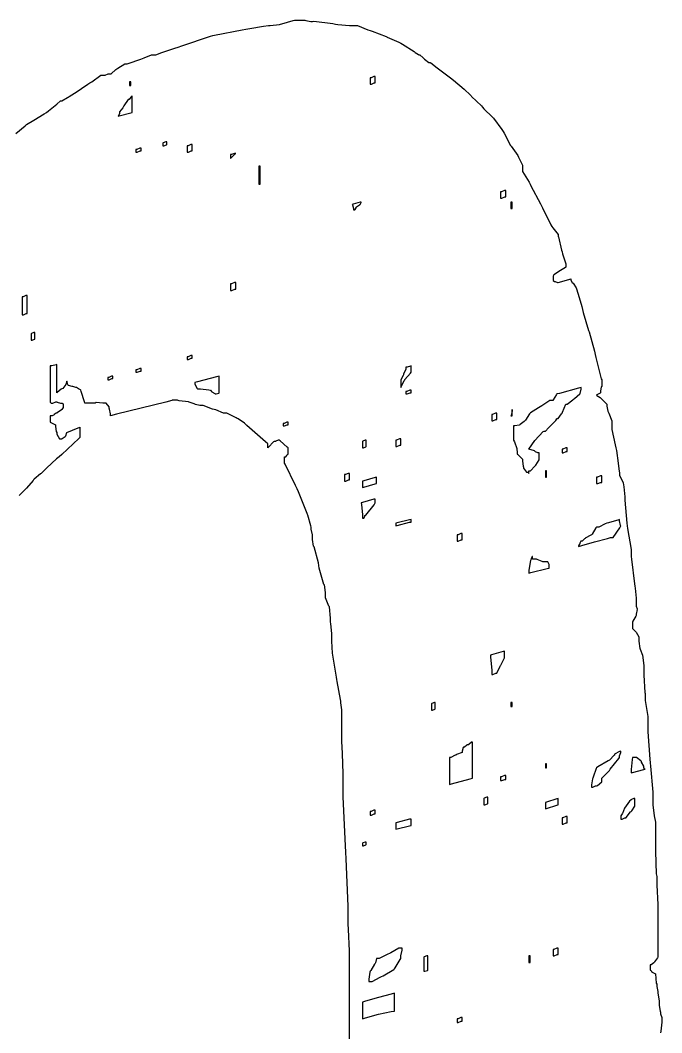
# Model space of a CAD drawing. Extents: x 44 to 313, y 66 to 291.
# Drawn here: x 123.91 to 141.6, y 223.56 to 251.46 of the extents above; entities that cross this region are included whole.
import ezdxf

# ---------------------------------------------------------------- set-up
doc = ezdxf.new("R2010")
doc.units = 0
doc.header["$MEASUREMENT"] = 0

msp = doc.modelspace()

# ---------------------------------------------------------------- linework, layer by layer
at = {"color": 40}
for points in [[(123.789, 248.338), (124.054, 248.55), (124.072, 248.568), (124.088, 248.586), (124.288, 248.706), (124.575, 248.877), (124.637, 248.921), (124.697, 248.965), (124.926, 249.145), (125.025, 249.238), (125.06, 249.238), (125.06, 249.238), (125.218, 249.327), (125.236, 249.344), (125.262, 249.362), (125.413, 249.45), (125.413, 249.45), (125.429, 249.459), (125.782, 249.696), (125.835, 249.731), (125.888, 249.767), (126.14, 249.943), (126.224, 249.943), (126.258, 249.943), (126.337, 249.979), (126.365, 249.979), (126.417, 249.979), (126.55, 250.103), (126.577, 250.119), (126.603, 250.137), (126.795, 250.26), (126.86, 250.26), (126.886, 250.27), (127.238, 250.385), (127.283, 250.402), (127.327, 250.42), (127.531, 250.508), (127.599, 250.508), (127.653, 250.508), (127.815, 250.574), (128.173, 250.693), (128.271, 250.719), (128.367, 250.755), (129.161, 251.019), (129.223, 251.037), (129.267, 251.047), (130.033, 251.196), (130.139, 251.214), (130.245, 251.231), (130.62, 251.293), (130.762, 251.318), (130.81, 251.318), (130.81, 251.318), (131.065, 251.346), (131.093, 251.354), (131.127, 251.364), (131.444, 251.452), (131.48, 251.46), (131.48, 251.46), (131.691, 251.46), (131.763, 251.46), (131.789, 251.452), (131.928, 251.424), (131.975, 251.424), (132.009, 251.434), (132.538, 251.372), (132.608, 251.354), (132.671, 251.346), (132.994, 251.318), (133.103, 251.318), (133.218, 251.318), (133.5, 251.196), (133.562, 251.178), (133.623, 251.161), (134.002, 251.011), (134.02, 251.001), (134.028, 250.993), (134.355, 250.853), (134.408, 250.825), (134.452, 250.799), (134.779, 250.596), (134.797, 250.578), (134.805, 250.57), (134.892, 250.518), (134.902, 250.508), (134.936, 250.508), (135.026, 250.42), (135.044, 250.402), (135.06, 250.385), (135.18, 250.296), (135.22, 250.296), (135.237, 250.288), (135.409, 250.151), (135.704, 249.926), (135.783, 249.873), (135.862, 249.812), (136.158, 249.56), (136.331, 249.396), (136.349, 249.378), (136.357, 249.362), (136.63, 249.097), (136.665, 249.061), (136.7, 249.017), (136.938, 248.788), (136.948, 248.779), (136.965, 248.762), (137.195, 248.445), (137.231, 248.392), (137.257, 248.347), (137.433, 248.012), (137.443, 248.003), (137.451, 247.986), (137.636, 247.73), (137.654, 247.686), (137.67, 247.651), (137.76, 247.465), (137.76, 247.403), (137.76, 247.289), (137.944, 246.998), (137.972, 246.944), (137.998, 246.9), (138.261, 246.399), (138.289, 246.345), (138.315, 246.293), (138.544, 245.824), (138.571, 245.78), (138.598, 245.736), (138.748, 245.558), (138.748, 245.497), (138.756, 245.489), (138.836, 245.128), (138.854, 245.074), (138.87, 245.022), (138.958, 244.745), (138.958, 244.651), (138.949, 244.643), (138.809, 244.567), (138.632, 244.44), (138.606, 244.405), (138.606, 244.379), (138.606, 244.319), (138.606, 244.299), (138.606, 244.29), (138.642, 244.263), (138.642, 244.263), (138.668, 244.263), (138.727, 244.228), (138.748, 244.228), (138.782, 244.238), (139.065, 244.326), (139.101, 244.335), (139.101, 244.308), (139.125, 244.238), (139.135, 244.228), (139.161, 244.212), (139.241, 244.086), (139.241, 244.086), (139.241, 244.086), (139.302, 243.907), (139.399, 243.567), (139.417, 243.487), (139.434, 243.409), (139.584, 242.906), (139.594, 242.888), (139.602, 242.871), (139.752, 242.34), (139.77, 242.252), (139.787, 242.164), (139.937, 241.574), (139.947, 241.547), (139.947, 241.52), (139.947, 241.461), (139.947, 241.44), (139.947, 241.424), (139.947, 241.384), (139.947, 241.37), (139.937, 241.354), (139.912, 241.234), (139.912, 241.194), (139.902, 241.186), (139.814, 241.133), (139.806, 241.124), (139.814, 241.115), (139.902, 241.063), (139.912, 241.053), (139.929, 241.037), (140.071, 240.895), (140.089, 240.877), (140.089, 240.824), (140.113, 240.683), (140.123, 240.665), (140.14, 240.63), (140.229, 240.419), (140.229, 240.348), (140.229, 240.181), (140.317, 239.757), (140.335, 239.677), (140.352, 239.598), (140.4, 239.25), (140.432, 239.025), (140.442, 239.007), (140.442, 238.919), (140.536, 238.708), (140.546, 238.654), (140.554, 238.602), (140.582, 238.325), (140.582, 238.231), (140.582, 238.231), (140.643, 237.597), (140.652, 237.526), (140.661, 237.455), (140.758, 236.872), (140.758, 236.678), (140.766, 236.608), (140.855, 235.93), (140.865, 235.868), (140.873, 235.806), (140.899, 235.534), (140.899, 235.443), (140.899, 235.417), (140.899, 235.359), (140.899, 235.339), (140.899, 235.312), (140.925, 235.242), (140.935, 235.233), (140.925, 235.216), (140.899, 235.096), (140.899, 235.056), (140.889, 235.04), (140.802, 234.898), (140.794, 234.88), (140.794, 234.863), (140.794, 234.823), (140.794, 234.81), (140.794, 234.783), (140.794, 234.724), (140.794, 234.703), (140.794, 234.695), (140.829, 234.667), (140.829, 234.667), (140.829, 234.667), (140.865, 234.633), (140.865, 234.633), (140.899, 234.597), (140.899, 234.597), (140.971, 234.465), (140.971, 234.421), (140.971, 234.351), (140.995, 234.148), (141.005, 234.138), (141.013, 234.13), (141.071, 233.963), (141.111, 233.673), (141.111, 233.575), (141.111, 233.408), (141.137, 232.931), (141.147, 232.904), (141.147, 232.711), (141.217, 232.274), (141.217, 232.128), (141.217, 231.847), (141.278, 231.097), (141.288, 230.999), (141.296, 230.903), (141.358, 230.182), (141.358, 229.941), (141.358, 229.839), (141.392, 229.53), (141.428, 229.362), (141.428, 229.306), (141.428, 229.173), (141.428, 228.876), (141.428, 228.776), (141.428, 228.548), (141.454, 227.939), (141.464, 227.858), (141.464, 227.622), (141.5, 227.086), (141.5, 226.906), (141.5, 226.722), (141.5, 226.306), (141.5, 226.167), (141.5, 226.088), (141.5, 225.909), (141.5, 225.848), (141.5, 225.796), (141.5, 225.677), (141.5, 225.637), (141.49, 225.619), (141.402, 225.513), (141.394, 225.495), (141.384, 225.487), (141.311, 225.425), (141.288, 225.425), (141.288, 225.408), (141.288, 225.369), (141.288, 225.355), (141.288, 225.338), (141.288, 225.298), (141.288, 225.285), (141.296, 225.285), (141.323, 225.249), (141.323, 225.249), (141.323, 225.232), (141.428, 225.178), (141.428, 225.178), (141.428, 225.178), (141.454, 224.923), (141.464, 224.896), (141.464, 224.835), (141.5, 224.696), (141.5, 224.649), (141.5, 224.649), (141.534, 224.438), (141.534, 224.367), (141.534, 224.306), (141.56, 224.148), (141.57, 224.12), (141.57, 224.076), (141.604, 223.977), (141.604, 223.944), (141.604, 223.847), (141.578, 223.599), (141.57, 223.555)], [(132.997, 223.308), (132.997, 223.573), (132.997, 224.367), (132.997, 225.16), (132.997, 225.425), (132.997, 225.524), (132.992, 225.818), (132.97, 226.405), (132.961, 226.554), (132.961, 227.048), (132.9, 228.353), (132.891, 228.53), (132.882, 228.706), (132.821, 230.055), (132.821, 230.504), (132.821, 230.692), (132.803, 231.251), (132.785, 231.592), (132.785, 231.705), (132.785, 231.873), (132.785, 232.249), (132.785, 232.374), (132.785, 232.454), (132.759, 232.649), (132.751, 232.693), (132.741, 232.737), (132.653, 233.24), (132.644, 233.292), (132.635, 233.354), (132.547, 233.91), (132.538, 233.962), (132.529, 234.016), (132.504, 234.346), (132.504, 234.457), (132.504, 234.563), (132.476, 234.827), (132.468, 234.88), (132.468, 234.986), (132.441, 235.295), (132.432, 235.303), (132.423, 235.312), (132.328, 235.544), (132.328, 235.62), (132.328, 235.692), (132.3, 235.902), (132.292, 235.902), (132.282, 235.912), (132.159, 236.361), (132.151, 236.431), (132.141, 236.503), (132.018, 236.944), (132.009, 236.96), (132, 236.97), (131.975, 237.148), (131.975, 237.207), (131.975, 237.279), (131.939, 237.437), (131.939, 237.49), (131.929, 237.526), (131.841, 237.816), (131.833, 237.842), (131.823, 237.87), (131.585, 238.46), (131.55, 238.548), (131.506, 238.636), (131.215, 239.227), (131.197, 239.254), (131.197, 239.272), (131.197, 239.311), (131.197, 239.324), (131.197, 239.352), (131.197, 239.411), (131.197, 239.43), (131.197, 239.43), (131.233, 239.43), (131.233, 239.43), (131.241, 239.43), (131.269, 239.466), (131.269, 239.466), (131.269, 239.475), (131.294, 239.5), (131.304, 239.5), (131.304, 239.518), (131.304, 239.559), (131.304, 239.572), (131.304, 239.598), (131.304, 239.657), (131.304, 239.677), (131.276, 239.695), (131.083, 239.872), (131.057, 239.889), (131.029, 239.889), (130.959, 239.863), (130.951, 239.853), (130.951, 239.853), (130.917, 239.853), (130.917, 239.853), (130.899, 239.837), (130.756, 239.695), (130.74, 239.677), (130.74, 239.704), (130.74, 239.764), (130.74, 239.783), (130.678, 239.837), (130.165, 240.295), (130.105, 240.348), (130.095, 240.357), (129.919, 240.472), (129.892, 240.488), (129.865, 240.506), (129.628, 240.622), (129.61, 240.63), (129.522, 240.63), (129.31, 240.727), (129.257, 240.735), (129.213, 240.745), (128.955, 240.841), (128.87, 240.841), (128.87, 240.841), (128.746, 240.869), (128.728, 240.877), (128.71, 240.887), (128.57, 240.939), (128.552, 240.947), (128.552, 240.947), (128.297, 240.975), (128.271, 240.983), (128.253, 240.993), (128.102, 240.993), (128.094, 240.983), (127.926, 240.939), (127.247, 240.771), (126.567, 240.603), (126.401, 240.558), (126.401, 240.612), (126.373, 240.745), (126.365, 240.771), (126.365, 240.807), (126.285, 240.911), (126.258, 240.911), (126.188, 240.911), (126.012, 240.921), (125.978, 240.911), (125.934, 240.903), (125.703, 240.903), (125.695, 240.911), (125.685, 240.947), (125.597, 241.23), (125.589, 241.264), (125.579, 241.274), (125.519, 241.3), (125.519, 241.3), (125.519, 241.3), (125.465, 241.336), (125.448, 241.336), (125.448, 241.336), (125.368, 241.37), (125.342, 241.37), (125.342, 241.37), (125.244, 241.398), (125.236, 241.406), (125.227, 241.416), (125.2, 241.512), (125.2, 241.512), (125.2, 241.512), (125.169, 241.42), (125.086, 241.31), (125.06, 241.3), (125.042, 241.292), (124.936, 241.204), (124.919, 241.194), (124.919, 241.388), (124.919, 241.825), (124.919, 241.97), (124.901, 241.961), (124.781, 241.935), (124.743, 241.935), (124.743, 241.689), (124.743, 241.133), (124.743, 240.947), (124.743, 240.939), (124.768, 240.911), (124.777, 240.911), (124.812, 240.911), (124.891, 240.947), (124.919, 240.947), (124.936, 240.939), (125.028, 240.911), (125.06, 240.911), (125.068, 240.911), (125.096, 240.887), (125.096, 240.877), (125.096, 240.86), (125.096, 240.821), (125.096, 240.807), (125.096, 240.789), (125.06, 240.735), (125.06, 240.735), (125.05, 240.727), (124.936, 240.64), (124.919, 240.63), (124.901, 240.63), (124.847, 240.594), (124.847, 240.594), (124.847, 240.586), (124.794, 240.558), (124.777, 240.558), (124.777, 240.558), (124.743, 240.558), (124.743, 240.558), (124.743, 240.532), (124.743, 240.474), (124.743, 240.454), (124.743, 240.436), (124.743, 240.396), (124.743, 240.382), (124.759, 240.374), (124.865, 240.322), (124.883, 240.312), (124.883, 240.26), (124.909, 240.127), (124.919, 240.101), (124.919, 240.057), (124.998, 239.925), (125.024, 239.925), (125.024, 239.925), (125.06, 239.925), (125.06, 239.925), (125.068, 239.934), (125.156, 239.987), (125.166, 239.995), (125.174, 240.005), (125.2, 240.101), (125.2, 240.101), (125.2, 240.101), (125.359, 240.163), (125.377, 240.171), (125.403, 240.181), (125.553, 240.242), (125.553, 240.242), (125.553, 240.171), (125.553, 240.013), (125.553, 239.959), (125.527, 239.933), (125.06, 239.492), (124.99, 239.43), (124.918, 239.369), (124.649, 239.123), (124.503, 238.981), (124.495, 238.971), (124.477, 238.955), (124.301, 238.813), (124.284, 238.795), (124.266, 238.778), (124.088, 238.566), (124.072, 238.548), (124.062, 238.54), (123.887, 238.363)]]:
    msp.add_lwpolyline(points, dxfattribs=at)
for points in [[(126.93, 249.66), (126.93, 249.66), (126.964, 249.66), (126.964, 249.66), (126.964, 249.688), (126.964, 249.747), (126.964, 249.767), (126.964, 249.767), (126.93, 249.767), (126.93, 249.767), (126.93, 249.741), (126.93, 249.681), (126.93, 249.66)], [(133.562, 249.696), (133.597, 249.696), (133.675, 249.731), (133.703, 249.731), (133.703, 249.775), (133.703, 249.874), (133.703, 249.907), (133.667, 249.907), (133.588, 249.873), (133.562, 249.873), (133.562, 249.829), (133.562, 249.73), (133.562, 249.696)], [(126.93, 249.273), (126.886, 249.273), (126.77, 249.097), (126.753, 249.061), (126.744, 249.045), (126.655, 248.938), (126.647, 248.921), (126.647, 248.894), (126.62, 248.824), (126.611, 248.815), (126.646, 248.824), (126.964, 248.912), (127, 248.921), (127, 249.035), (127, 249.293), (127, 249.378), (126.982, 249.362), (126.93, 249.295), (126.93, 249.273)], [(127.846, 248.003), (127.872, 248.003), (127.943, 248.03), (127.952, 248.039), (127.952, 248.056), (127.952, 248.097), (127.952, 248.109), (127.925, 248.109), (127.854, 248.083), (127.846, 248.073), (127.846, 248.056), (127.846, 248.017), (127.846, 248.003)], [(127.106, 247.826), (127.14, 247.826), (127.219, 247.862), (127.247, 247.862), (127.247, 247.88), (127.247, 247.92), (127.247, 247.933), (127.211, 247.933), (127.132, 247.897), (127.106, 247.897), (127.106, 247.88), (127.106, 247.826), (127.106, 247.826)], [(128.517, 247.826), (128.552, 247.826), (128.63, 247.862), (128.658, 247.862), (128.658, 247.906), (128.658, 248.006), (128.658, 248.039), (128.622, 248.039), (128.543, 248.003), (128.517, 248.003), (128.517, 247.959), (128.517, 247.86), (128.517, 247.826)], [(129.716, 247.65), (129.733, 247.668), (129.84, 247.782), (129.858, 247.79), (129.822, 247.79), (129.742, 247.756), (129.716, 247.756), (129.716, 247.73), (129.716, 247.671), (129.716, 247.65)], [(130.492, 246.944), (130.492, 246.944), (130.528, 246.944), (130.528, 246.944), (130.528, 247.069), (130.528, 247.346), (130.528, 247.438), (130.528, 247.438), (130.492, 247.438), (130.492, 247.438), (130.492, 247.315), (130.492, 247.038), (130.492, 246.944)], [(137.16, 246.556), (137.195, 246.556), (137.273, 246.592), (137.301, 246.592), (137.301, 246.636), (137.301, 246.735), (137.301, 246.768), (137.265, 246.768), (137.186, 246.732), (137.16, 246.732), (137.16, 246.688), (137.16, 246.589), (137.16, 246.556)], [(133.103, 246.239), (133.103, 246.239), (133.138, 246.239), (133.138, 246.239), (133.146, 246.248), (133.174, 246.294), (133.174, 246.309), (133.182, 246.319), (133.27, 246.371), (133.28, 246.379), (133.288, 246.379), (133.314, 246.433), (133.314, 246.451), (133.288, 246.443), (133.094, 246.389), (133.067, 246.379), (133.076, 246.371), (133.103, 246.272), (133.103, 246.239)], [(137.443, 246.275), (137.443, 246.275), (137.477, 246.275), (137.477, 246.275), (137.477, 246.319), (137.477, 246.418), (137.477, 246.451), (137.477, 246.451), (137.443, 246.451), (137.443, 246.451), (137.443, 246.407), (137.443, 246.308), (137.443, 246.275)], [(129.716, 244.016), (129.751, 244.016), (129.83, 244.052), (129.858, 244.052), (129.858, 244.096), (129.858, 244.195), (129.858, 244.228), (129.822, 244.228), (129.742, 244.192), (129.716, 244.192), (129.716, 244.148), (129.716, 244.049), (129.716, 244.016)], [(123.965, 243.346), (124, 243.346), (124.08, 243.381), (124.108, 243.381), (124.108, 243.505), (124.108, 243.783), (124.108, 243.876), (124.072, 243.876), (123.992, 243.84), (123.965, 243.84), (123.965, 243.717), (123.965, 243.44), (123.965, 243.346)], [(124.214, 242.641), (124.24, 242.641), (124.309, 242.667), (124.318, 242.675), (124.318, 242.719), (124.318, 242.819), (124.318, 242.852), (124.292, 242.852), (124.222, 242.827), (124.214, 242.817), (124.214, 242.773), (124.214, 242.674), (124.214, 242.641)], [(128.517, 242.112), (128.552, 242.112), (128.63, 242.146), (128.658, 242.146), (128.658, 242.164), (128.658, 242.205), (128.658, 242.218), (128.622, 242.218), (128.543, 242.182), (128.517, 242.182), (128.517, 242.165), (128.517, 242.112), (128.517, 242.112)], [(134.549, 241.899), (134.549, 241.847), (134.487, 241.706), (134.479, 241.689), (134.469, 241.671), (134.408, 241.552), (134.408, 241.512), (134.408, 241.494), (134.408, 241.455), (134.408, 241.44), (134.408, 241.414), (134.408, 241.356), (134.408, 241.336), (134.416, 241.354), (134.505, 241.53), (134.515, 241.547), (134.523, 241.556), (134.673, 241.733), (134.691, 241.759), (134.691, 241.803), (134.691, 241.902), (134.691, 241.935), (134.673, 241.927), (134.579, 241.899), (134.549, 241.899)], [(126.33, 241.547), (126.365, 241.547), (126.443, 241.583), (126.471, 241.583), (126.471, 241.601), (126.471, 241.64), (126.471, 241.653), (126.435, 241.653), (126.357, 241.617), (126.33, 241.617), (126.33, 241.601), (126.33, 241.56), (126.33, 241.547)], [(127.106, 241.759), (127.14, 241.759), (127.219, 241.793), (127.247, 241.793), (127.247, 241.811), (127.247, 241.852), (127.247, 241.865), (127.211, 241.865), (127.132, 241.829), (127.106, 241.829), (127.106, 241.813), (127.106, 241.759), (127.106, 241.759)], [(128.8, 241.3), (128.888, 241.3), (129.117, 241.274), (129.153, 241.264), (129.161, 241.264), (129.187, 241.23), (129.187, 241.23), (129.195, 241.221), (129.284, 241.169), (129.293, 241.16), (129.319, 241.16), (129.389, 241.186), (129.399, 241.194), (129.399, 241.31), (129.399, 241.567), (129.399, 241.653), (129.328, 241.636), (128.798, 241.494), (128.728, 241.476), (128.728, 241.432), (128.79, 241.31), (128.8, 241.3)], [(134.549, 241.16), (134.583, 241.16), (134.663, 241.194), (134.691, 241.194), (134.691, 241.212), (134.691, 241.252), (134.691, 241.264), (134.655, 241.264), (134.575, 241.23), (134.549, 241.23), (134.549, 241.213), (134.549, 241.173), (134.549, 241.16)], [(137.619, 239.5), (137.636, 239.492), (137.742, 239.378), (137.76, 239.36), (137.76, 239.308), (137.786, 239.175), (137.796, 239.147), (137.796, 239.113), (137.874, 239.007), (137.9, 239.007), (137.909, 239.007), (137.936, 238.971), (137.936, 238.971), (137.936, 238.989), (137.936, 239.03), (137.936, 239.043), (137.98, 239.043), (138.103, 239.167), (138.113, 239.183), (138.129, 239.201), (138.219, 239.347), (138.219, 239.396), (138.219, 239.413), (138.219, 239.454), (138.219, 239.466), (138.219, 239.484), (138.219, 239.524), (138.219, 239.536), (138.191, 239.536), (138.121, 239.564), (138.113, 239.572), (138.095, 239.59), (137.936, 239.642), (137.936, 239.642), (137.936, 239.642), (138.107, 239.877), (138.332, 240.127), (138.359, 240.135), (138.394, 240.135), (138.483, 240.225), (138.501, 240.242), (138.517, 240.26), (138.66, 240.401), (138.678, 240.418), (138.686, 240.428), (138.712, 240.473), (138.712, 240.488), (138.746, 240.488), (138.836, 240.612), (138.854, 240.63), (138.87, 240.657), (138.963, 240.877), (138.994, 240.877), (138.994, 240.877), (139.153, 241.001), (139.171, 241.017), (139.197, 241.035), (139.347, 241.16), (139.347, 241.16), (139.355, 241.177), (139.383, 241.297), (139.383, 241.336), (139.311, 241.318), (138.782, 241.177), (138.712, 241.16), (138.702, 241.142), (138.614, 241.001), (138.606, 240.983), (138.517, 240.983), (138.297, 240.833), (138.253, 240.807), (138.209, 240.78), (137.98, 240.64), (137.972, 240.63), (137.954, 240.612), (137.847, 240.436), (137.83, 240.418), (137.812, 240.401), (137.698, 240.322), (137.69, 240.312), (137.672, 240.304), (137.552, 240.278), (137.513, 240.278), (137.513, 240.181), (137.513, 239.962), (137.513, 239.889), (137.539, 239.837), (137.606, 239.656), (137.619, 239.54), (137.619, 239.5)], [(136.914, 240.418), (136.948, 240.418), (137.027, 240.454), (137.054, 240.454), (137.054, 240.498), (137.054, 240.597), (137.054, 240.63), (137.018, 240.63), (136.94, 240.594), (136.914, 240.594), (136.914, 240.55), (136.914, 240.451), (136.914, 240.418)], [(137.443, 240.558), (137.443, 240.558), (137.477, 240.558), (137.477, 240.558), (137.477, 240.603), (137.477, 240.702), (137.477, 240.735), (137.477, 240.691), (137.451, 240.576), (137.443, 240.558)], [(131.163, 240.278), (131.197, 240.278), (131.276, 240.312), (131.304, 240.312), (131.304, 240.33), (131.304, 240.37), (131.304, 240.382), (131.268, 240.382), (131.189, 240.348), (131.163, 240.348), (131.163, 240.331), (131.163, 240.291), (131.163, 240.278)], [(133.35, 239.677), (133.376, 239.677), (133.446, 239.704), (133.456, 239.713), (133.456, 239.757), (133.456, 239.856), (133.456, 239.889), (133.429, 239.889), (133.358, 239.863), (133.35, 239.853), (133.35, 239.809), (133.35, 239.71), (133.35, 239.677)], [(134.268, 239.713), (134.302, 239.713), (134.381, 239.748), (134.408, 239.748), (134.408, 239.793), (134.408, 239.892), (134.408, 239.925), (134.372, 239.925), (134.294, 239.889), (134.268, 239.889), (134.268, 239.845), (134.268, 239.746), (134.268, 239.713)], [(138.854, 239.536), (138.888, 239.536), (138.967, 239.572), (138.994, 239.572), (138.994, 239.598), (138.994, 239.657), (138.994, 239.677), (138.958, 239.677), (138.88, 239.642), (138.854, 239.642), (138.854, 239.616), (138.854, 239.557), (138.854, 239.536)], [(132.857, 238.76), (132.891, 238.76), (132.97, 238.795), (132.997, 238.795), (132.997, 238.839), (132.997, 238.938), (132.997, 238.971), (132.961, 238.971), (132.883, 238.937), (132.857, 238.937), (132.857, 238.893), (132.857, 238.794), (132.857, 238.76)], [(133.35, 238.584), (133.385, 238.593), (133.703, 238.682), (133.739, 238.69), (133.739, 238.734), (133.739, 238.833), (133.739, 238.867), (133.703, 238.858), (133.385, 238.77), (133.35, 238.76), (133.35, 238.716), (133.35, 238.617), (133.35, 238.584)], [(138.395, 238.867), (138.395, 238.867), (138.429, 238.867), (138.429, 238.867), (138.429, 238.911), (138.429, 239.01), (138.429, 239.043), (138.429, 239.043), (138.395, 239.043), (138.395, 239.043), (138.395, 238.999), (138.395, 238.899), (138.395, 238.867)], [(139.806, 238.69), (139.84, 238.69), (139.919, 238.724), (139.947, 238.724), (139.947, 238.768), (139.947, 238.868), (139.947, 238.901), (139.911, 238.901), (139.832, 238.867), (139.806, 238.867), (139.806, 238.822), (139.806, 238.723), (139.806, 238.69)], [(133.35, 237.736), (133.35, 237.736), (133.386, 237.736), (133.386, 237.736), (133.394, 237.746), (133.42, 237.793), (133.42, 237.808), (133.446, 237.818), (133.675, 238.108), (133.703, 238.161), (133.703, 238.187), (133.703, 238.246), (133.703, 238.265), (133.667, 238.257), (133.349, 238.171), (133.314, 238.161), (133.322, 238.117), (133.35, 237.832), (133.35, 237.736)], [(134.268, 237.526), (134.312, 237.535), (134.647, 237.623), (134.691, 237.632), (134.691, 237.649), (134.691, 237.69), (134.691, 237.702), (134.647, 237.694), (134.312, 237.605), (134.268, 237.596), (134.268, 237.579), (134.268, 237.539), (134.268, 237.526)], [(140.442, 237.702), (140.424, 237.694), (140.133, 237.605), (140.089, 237.596), (140.045, 237.579), (139.865, 237.49), (139.806, 237.49), (139.788, 237.473), (139.682, 237.297), (139.664, 237.279), (139.646, 237.271), (139.496, 237.182), (139.488, 237.173), (139.478, 237.164), (139.406, 237.103), (139.383, 237.103), (139.373, 237.103), (139.347, 237.049), (139.347, 237.031), (139.338, 237.023), (139.311, 236.977), (139.311, 236.96), (139.399, 236.988), (139.752, 237.085), (140.105, 237.181), (140.193, 237.207), (140.264, 237.207), (140.448, 237.473), (140.476, 237.526), (140.466, 237.535), (140.442, 237.661), (140.442, 237.702)], [(135.96, 237.103), (135.994, 237.103), (136.075, 237.137), (136.102, 237.137), (136.102, 237.181), (136.102, 237.28), (136.102, 237.313), (136.066, 237.313), (135.986, 237.279), (135.96, 237.279), (135.96, 237.235), (135.96, 237.135), (135.96, 237.103)], [(137.936, 236.221), (137.997, 236.238), (138.447, 236.353), (138.501, 236.361), (138.501, 236.379), (138.501, 236.419), (138.501, 236.431), (138.501, 236.459), (138.465, 236.538), (138.465, 236.538), (138.465, 236.538), (138.359, 236.538), (138.325, 236.538), (138.307, 236.547), (138.165, 236.6), (138.148, 236.608), (138.148, 236.608), (138.113, 236.608), (138.113, 236.608), (138.113, 236.608), (138.077, 236.608), (138.077, 236.608), (138.077, 236.608), (138.047, 236.612), (138.042, 236.608), (138.042, 236.626), (138.042, 236.666), (138.042, 236.678), (138.032, 236.678), (138.006, 236.626), (138.006, 236.608), (137.988, 236.573), (137.936, 236.309), (137.936, 236.221)], [(136.914, 233.433), (136.948, 233.433), (137.027, 233.469), (137.054, 233.469), (137.062, 233.487), (137.15, 233.663), (137.16, 233.679), (137.168, 233.689), (137.257, 233.866), (137.267, 233.892), (137.267, 233.936), (137.267, 234.035), (137.267, 234.068), (137.231, 234.06), (136.912, 233.972), (136.878, 233.962), (136.886, 233.91), (136.914, 233.553), (136.914, 233.433)], [(135.254, 232.445), (135.281, 232.445), (135.351, 232.472), (135.36, 232.481), (135.36, 232.525), (135.36, 232.624), (135.36, 232.657), (135.333, 232.657), (135.263, 232.631), (135.254, 232.621), (135.254, 232.577), (135.254, 232.478), (135.254, 232.445)], [(137.443, 232.551), (137.443, 232.551), (137.477, 232.551), (137.477, 232.551), (137.477, 232.578), (137.477, 232.638), (137.477, 232.657), (137.477, 232.657), (137.443, 232.657), (137.443, 232.657), (137.443, 232.631), (137.443, 232.572), (137.443, 232.551)], [(135.749, 230.4), (135.81, 230.418), (136.323, 230.558), (136.385, 230.576), (136.385, 230.823), (136.385, 231.378), (136.385, 231.563), (136.357, 231.563), (136.287, 231.502), (136.278, 231.492), (136.278, 231.492), (136.242, 231.492), (136.242, 231.492), (136.233, 231.484), (136.16, 231.422), (136.136, 231.422), (136.127, 231.414), (136.102, 231.315), (136.102, 231.282), (136.102, 231.282), (135.942, 231.22), (135.926, 231.21), (135.908, 231.202), (135.788, 231.14), (135.749, 231.14), (135.749, 230.955), (135.749, 230.539), (135.749, 230.4)], [(140.476, 231.316), (140.44, 231.308), (140.299, 231.235), (140.299, 231.21), (140.281, 231.194), (140.176, 231.079), (140.159, 231.069), (140.123, 231.053), (139.84, 230.885), (139.806, 230.857), (139.796, 230.841), (139.708, 230.602), (139.7, 230.576), (139.69, 230.55), (139.664, 230.385), (139.664, 230.328), (139.699, 230.328), (139.779, 230.364), (139.806, 230.364), (139.832, 230.373), (139.947, 230.473), (139.947, 230.504), (139.947, 230.576), (140.131, 230.753), (140.159, 230.787), (140.185, 230.823), (140.424, 231.114), (140.442, 231.14), (140.442, 231.184), (140.476, 231.283), (140.476, 231.316)], [(140.758, 230.717), (140.793, 230.726), (141.111, 230.814), (141.147, 230.823), (141.137, 230.823), (141.111, 230.857), (141.111, 230.857), (141.111, 230.901), (141.049, 231.017), (141.041, 231.033), (141.031, 231.051), (140.906, 231.14), (140.865, 231.14), (140.865, 231.14), (140.829, 231.14), (140.829, 231.14), (140.829, 231.14), (140.794, 231.14), (140.794, 231.14), (140.784, 231.087), (140.758, 230.811), (140.758, 230.717)], [(138.395, 230.857), (138.395, 230.857), (138.429, 230.857), (138.429, 230.857), (138.429, 230.885), (138.429, 230.944), (138.429, 230.963), (138.429, 230.963), (138.395, 230.963), (138.395, 230.963), (138.395, 230.937), (138.395, 230.878), (138.395, 230.857)], [(137.16, 230.504), (137.195, 230.504), (137.273, 230.54), (137.301, 230.54), (137.301, 230.568), (137.301, 230.627), (137.301, 230.646), (137.265, 230.646), (137.186, 230.61), (137.16, 230.61), (137.16, 230.584), (137.16, 230.525), (137.16, 230.504)], [(136.701, 229.835), (136.727, 229.835), (136.798, 229.862), (136.808, 229.871), (136.808, 229.915), (136.808, 230.014), (136.808, 230.047), (136.78, 230.047), (136.71, 230.021), (136.701, 230.011), (136.701, 229.967), (136.701, 229.868), (136.701, 229.835)], [(138.395, 229.729), (138.429, 229.738), (138.712, 229.827), (138.748, 229.835), (138.748, 229.879), (138.748, 229.978), (138.748, 230.011), (138.712, 230.003), (138.429, 229.915), (138.395, 229.905), (138.395, 229.861), (138.395, 229.762), (138.395, 229.729)], [(140.758, 229.975), (140.714, 229.941), (140.581, 229.742), (140.52, 229.598), (140.512, 229.588), (140.512, 229.588), (140.476, 229.536), (140.476, 229.518), (140.476, 229.5), (140.476, 229.46), (140.476, 229.446), (140.51, 229.446), (140.59, 229.482), (140.618, 229.482), (140.626, 229.491), (140.74, 229.642), (140.758, 229.658), (140.775, 229.676), (140.865, 229.796), (140.865, 229.835), (140.865, 229.879), (140.865, 229.978), (140.865, 230.011), (140.837, 230.011), (140.766, 229.985), (140.758, 229.975)], [(133.562, 229.552), (133.597, 229.552), (133.675, 229.588), (133.703, 229.588), (133.703, 229.616), (133.703, 229.675), (133.703, 229.694), (133.667, 229.694), (133.588, 229.658), (133.562, 229.658), (133.562, 229.632), (133.562, 229.573), (133.562, 229.552)], [(134.268, 229.165), (134.312, 229.175), (134.647, 229.261), (134.691, 229.27), (134.691, 229.314), (134.691, 229.413), (134.691, 229.446), (134.647, 229.438), (134.312, 229.351), (134.268, 229.342), (134.268, 229.297), (134.268, 229.198), (134.268, 229.165)], [(138.854, 229.306), (138.888, 229.306), (138.967, 229.342), (138.994, 229.342), (138.994, 229.386), (138.994, 229.485), (138.994, 229.518), (138.958, 229.518), (138.88, 229.482), (138.854, 229.482), (138.854, 229.438), (138.854, 229.339), (138.854, 229.306)], [(133.35, 228.706), (133.376, 228.706), (133.446, 228.732), (133.456, 228.74), (133.456, 228.758), (133.456, 228.8), (133.456, 228.812), (133.429, 228.812), (133.358, 228.786), (133.35, 228.776), (133.35, 228.76), (133.35, 228.72), (133.35, 228.706)], [(134.444, 225.884), (134.356, 225.884), (134.136, 225.76), (134.092, 225.742), (134.047, 225.726), (133.816, 225.601), (133.739, 225.601), (133.739, 225.601), (133.711, 225.479), (133.703, 225.461), (133.685, 225.443), (133.579, 225.267), (133.562, 225.249), (133.552, 225.223), (133.526, 225.031), (133.526, 224.966), (133.615, 224.966), (133.835, 225.09), (133.879, 225.108), (133.923, 225.126), (134.214, 225.302), (134.232, 225.319), (134.249, 225.346), (134.39, 225.575), (134.408, 225.601), (134.408, 225.673), (134.444, 225.831), (134.444, 225.884)], [(138.606, 225.672), (138.64, 225.672), (138.72, 225.708), (138.748, 225.708), (138.748, 225.752), (138.748, 225.851), (138.748, 225.884), (138.712, 225.884), (138.632, 225.848), (138.606, 225.848), (138.606, 225.804), (138.606, 225.705), (138.606, 225.672)], [(135.044, 225.249), (135.07, 225.249), (135.14, 225.276), (135.15, 225.285), (135.15, 225.382), (135.15, 225.6), (135.15, 225.672), (135.122, 225.672), (135.052, 225.647), (135.044, 225.637), (135.044, 225.541), (135.044, 225.322), (135.044, 225.249)], [(137.936, 225.495), (137.936, 225.495), (137.972, 225.495), (137.972, 225.495), (137.972, 225.539), (137.972, 225.638), (137.972, 225.672), (137.972, 225.672), (137.936, 225.672), (137.936, 225.672), (137.936, 225.627), (137.936, 225.528), (137.936, 225.495)], [(133.35, 223.944), (133.438, 223.971), (133.791, 224.064), (134.144, 224.138), (134.232, 224.154), (134.232, 224.278), (134.232, 224.557), (134.232, 224.649), (134.144, 224.623), (133.791, 224.526), (133.438, 224.429), (133.35, 224.403), (133.35, 224.288), (133.35, 224.03), (133.35, 223.944)], [(135.96, 223.838), (135.994, 223.838), (136.075, 223.873), (136.102, 223.873), (136.102, 223.9), (136.102, 223.959), (136.102, 223.978), (136.066, 223.978), (135.986, 223.944), (135.96, 223.944), (135.96, 223.918), (135.96, 223.858), (135.96, 223.838)]]:
    msp.add_lwpolyline(points, close=True, dxfattribs=at)

doc.saveas('drawing.dxf')
